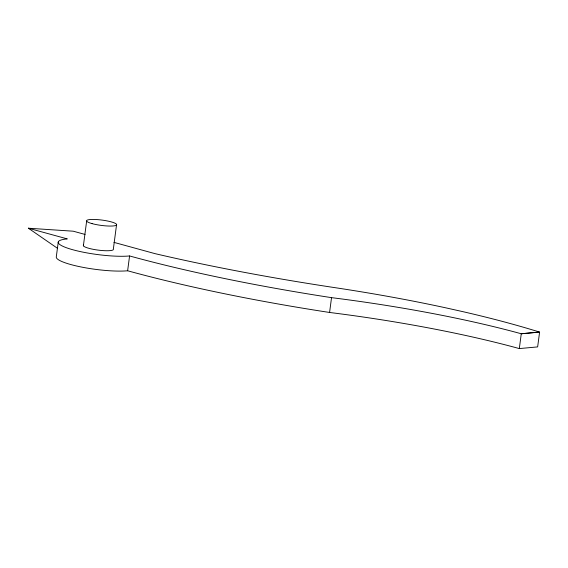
<?xml version="1.0" encoding="UTF-8"?>
<svg xmlns="http://www.w3.org/2000/svg" width="568" height="568" viewBox="0 0 568 568"><rect width="100%" height="100%" fill="white"/><g stroke="black" fill="none" stroke-linecap="round" stroke-linejoin="round"><path stroke-width="0.85" d="M58.241 242.096L56.289 256.913A40.484 7.171 7.5 0 0 82.452 267.244A40.484 7.171 7.5 0 0 127.63 270.773A414.754 73.45 7.5 0 0 329.582 312.464A296.269 52.462 7.5 0 1 519.322 348.582L537.647 346.906L539.6 332.095A350.548 62.075 7.5 0 0 462.842 311.647L445.674 307.813A350.548 62.075 7.5 0 0 334.46 287.585A478.086 84.66 7.5 0 1 154.865 253.605L113.969 242.38M83.389 245.795L86.641 221.101M116.603 224.381L113.352 249.068A15.18 2.691 7.5 0 1 97.916 250.083A15.18 2.691 7.5 0 1 83.51 245.099M127.63 270.773L129.575 255.955A40.484 7.171 7.5 0 1 73.045 249.814A40.484 7.171 7.5 0 1 67.272 238.894L28.4 228.222L57.361 248.216M329.582 312.464L331.534 297.646A414.754 73.45 7.5 0 1 129.575 255.955M519.322 348.582L521.268 333.764L538.166 332.166M539.6 332.095L521.268 333.764A296.269 52.462 7.5 0 0 331.534 297.646M85.065 234.442L73.229 231.197L28.4 228.222L30.061 228.84M92.094 223.629A15.18 2.691 7.5 0 0 116.483 225.07A15.18 2.691 7.5 0 0 96.283 219.525A15.18 2.691 7.5 0 0 92.094 223.629"/></g></svg>
